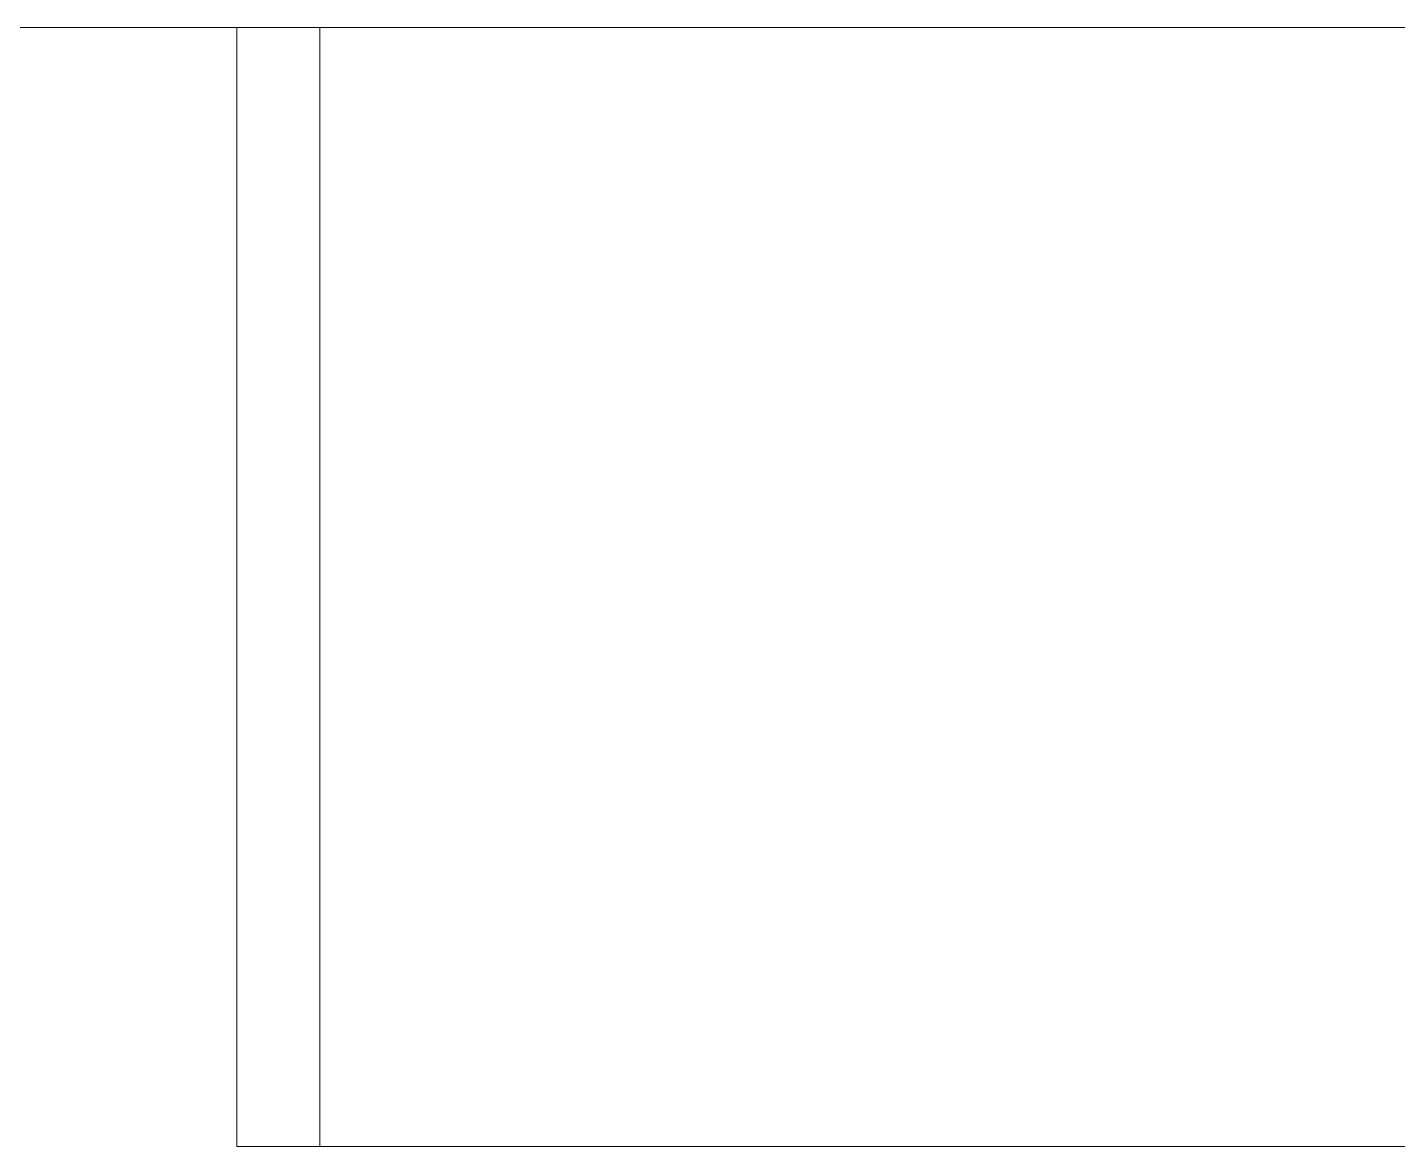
# Model space of a CAD drawing. Header units: millimetres. Extents: x -11 to 1219, y 0 to 1751.
# Drawn here: x 224.745 to 228.489, y 871.06 to 874.119 of the extents above; entities that cross this region are included whole.
import ezdxf

# ---------------------------------------------------------------- set-up
doc = ezdxf.new("R2010")
doc.units = ezdxf.units.MM
doc.header["$LTSCALE"] = 10
doc.layers.add('_MULTI_WIRE', color=9, linetype='CONTINUOUS')
doc.layers.add('PDF_Geometry', color=7, linetype='CONTINUOUS', true_color=0x151d1f)
doc.layers.get('_MULTI_WIRE').off()

# ---------------------------------------------------------------- blocks, each defined once
blk = doc.blocks.new('DVP-28SWS211R')
at = {"layer": 'PDF_Geometry', "color": 7, "lineweight": 9, "true_color": 0xffffff}
for p, q in [((0, -90.3588), (45.2077, -90.3588)), ((18.6949, -90.3588), (18.6949, -93.4179)), ((18.9215, -90.3588), (18.9215, -93.4179)), ((45.2077, -93.4179), (18.6949, -93.4179))]:
    blk.add_line(p, q, dxfattribs=at)

msp = doc.modelspace()

# ---------------------------------------------------------------- block references
at = {"layer": '_MULTI_WIRE'}
msp.add_blockref('DVP-28SWS211R', (206.6221, 964.4776), dxfattribs=at)
msp.add_blockref('DVP-28SWS211R', (206.6221, 964.4776), dxfattribs=at)
msp.add_blockref('DVP-28SWS211R', (206.6221, 964.4776), dxfattribs=at)
msp.add_blockref('DVP-28SWS211R', (206.6221, 964.4776), dxfattribs=at)

doc.saveas('drawing.dxf')
